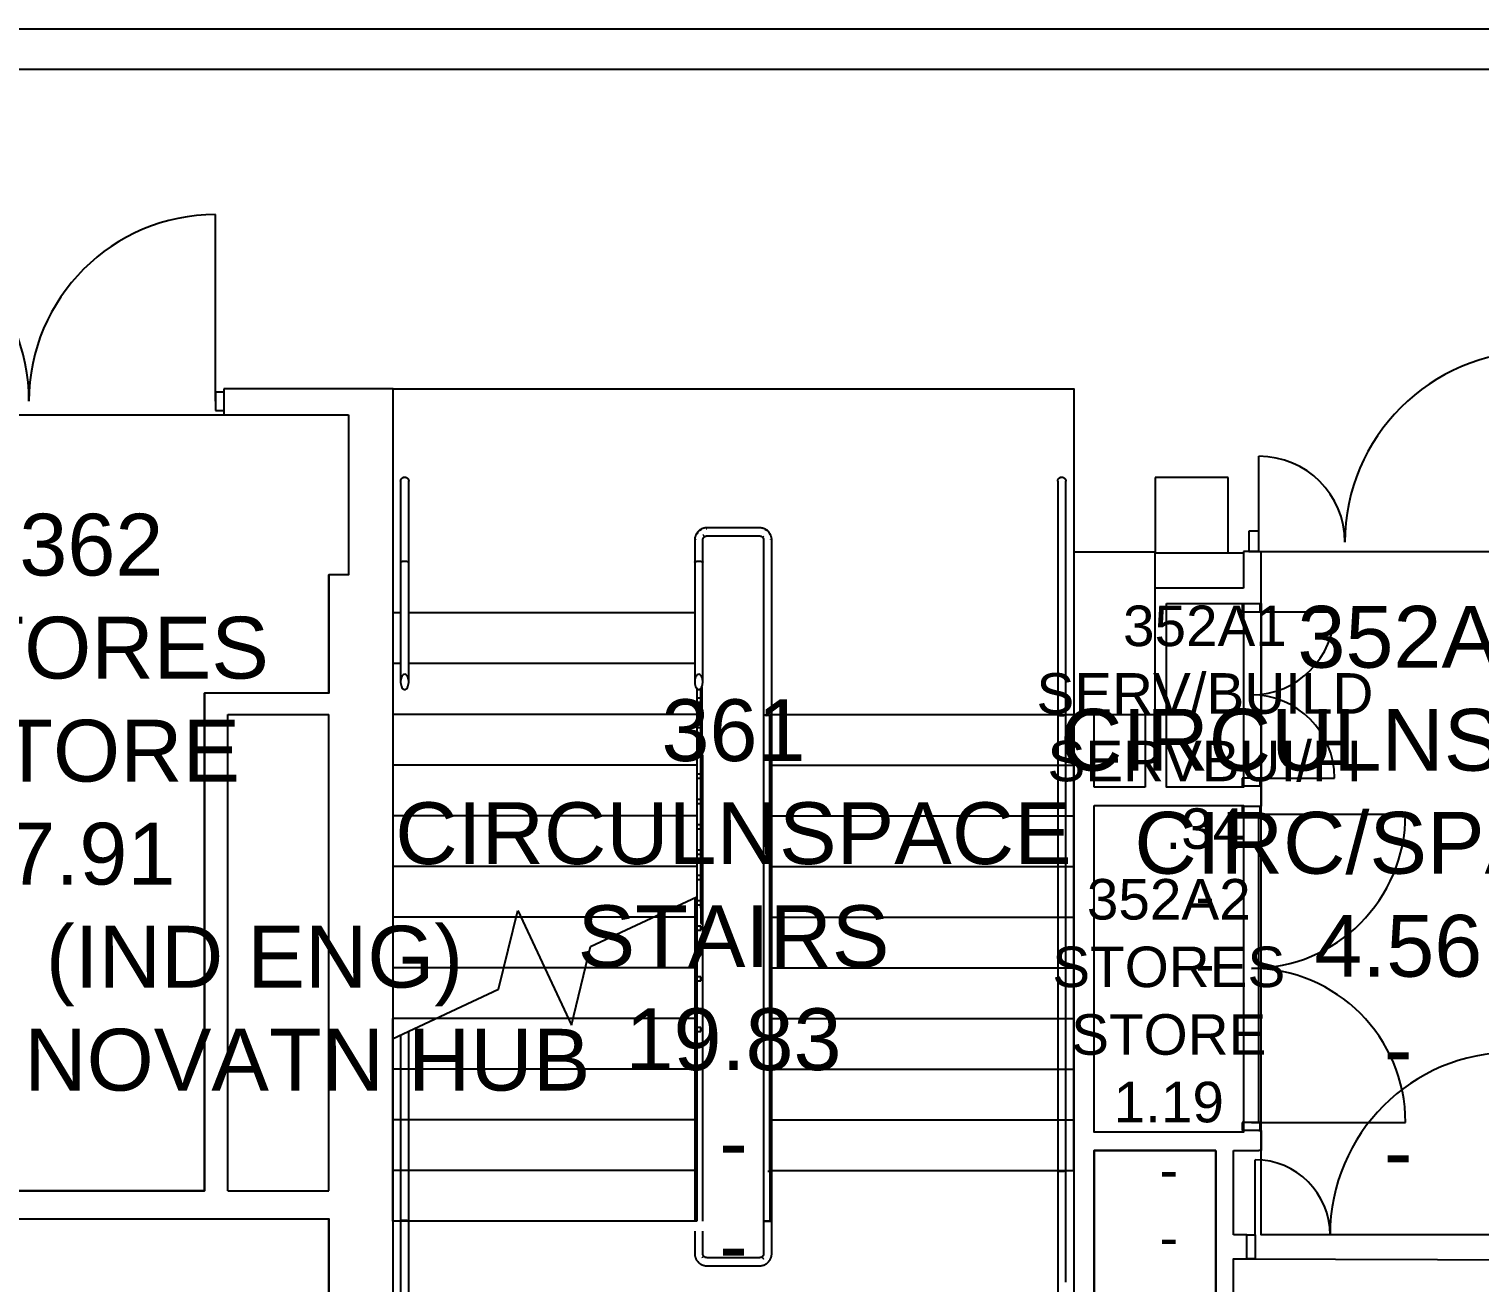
# Model space of a CAD drawing. Extents: x 15525 to 50715, y -3252 to 56414.
# Drawn here: x 34211 to 41361, y 47362 to 53543 of the extents above; entities that cross this region are included whole.
import ezdxf

# ---------------------------------------------------------------- set-up
doc = ezdxf.new("R2010")
doc.units = 0
doc.header["$MEASUREMENT"] = 0
for name, color, linetype in [('A-Column__Concrete', 7, 'CONTINUOUS'), ('A-Door', 252, 'CONTINUOUS'), ('A-Stairs', 7, 'CONTINUOUS'), ('A-Wall__Brick', 7, 'CONTINUOUS'), ('A-Wall__Stud', 252, 'CONTINUOUS'), ('A-Window', 7, 'CONTINUOUS'), ('RM$', 7, 'CONTINUOUS'), ('RM$TXT', 4, 'CONTINUOUS')]:
    doc.layers.add(name, color=color, linetype=linetype)
doc.styles.add('Arial', font='arial.ttf')

msp = doc.modelspace()

# ---------------------------------------------------------------- linework, layer by layer
at = {"layer": 'A-Column__Concrete'}
for p, q in [((40124.6, 51329.6), (39763.6, 51329.6)), ((39763.6, 51329.6), (39763.6, 50962.1)), ((40124.6, 50959.6), (40124.6, 51329.6)), ((39763.6, 50962.1), (39363.6, 50962.1)), ((39363.6, 50962.1), (39363.6, 50162.1)), ((39763.6, 50962.1), (39363.6, 50962.1)), ((39363.6, 50962.1), (39363.6, 50162.1)), ((39763.6, 50162.1), (39763.6, 50962.1)), ((39763.6, 50162.1), (39763.6, 50962.1)), ((39763.6, 50959.6), (40124.6, 50959.6)), ((39363.6, 50162.1), (39763.6, 50162.1)), ((39363.6, 50162.1), (39763.6, 50162.1))]:
    msp.add_line(p, q, dxfattribs=at)
at = {"layer": 'A-Door'}
for p, q in [((35131.1, 51707.1), (35131.1, 52627.1)), ((35171.1, 51751.1), (35131.1, 51751.1)), ((35131.1, 51751.1), (35131.1, 51661.1)), ((35131.1, 51661.1), (35171.1, 51661.1)), ((40276, 51011.1), (40276, 51435.1)), ((40192.5, 50708.1), (40192.5, 50668.1)), ((40282.5, 50668.1), (40282.5, 50708.1)), ((40286, 50708.1), (40286, 49709.1)), ((40192.5, 50668.1), (40282.5, 50668.1)), ((40238.5, 50668.1), (40648.5, 50668.1)), ((40192.5, 49848.1), (40192.5, 49808.1)), ((40282.5, 49848.1), (40192.5, 49848.1)), ((40238.5, 49848.1), (40648.5, 49848.1)), ((40282.5, 49808.1), (40282.5, 49848.1)), ((40192.5, 49808.1), (40199, 49808.1)), ((40192.5, 49709.1), (40192.5, 49669.1)), ((40199, 49709.1), (40192.5, 49709.1)), ((40282.5, 49669.1), (40282.5, 49709.1)), ((40192.5, 49669.1), (40282.5, 49669.1)), ((40238.5, 49669.1), (40998.5, 49669.1)), ((40276, 48149.1), (40276, 49669.1)), ((40192.5, 48149.1), (40192.5, 48109.1)), ((40282.5, 48149.1), (40192.5, 48149.1)), ((40238.5, 48149.1), (40998.5, 48149.1)), ((40282.5, 48109.1), (40282.5, 48149.1)), ((40192.5, 48109.1), (40199, 48109.1)), ((40276, 48109.1), (40282.5, 48109.1)), ((40256.5, 47595.1), (40256.5, 47965.1)), ((40216.5, 47595.1), (40256.5, 47595.1)), ((40256.5, 47595.1), (40256.5, 47477.1)), ((40256.5, 47477.1), (40216.5, 47477.1))]:
    msp.add_line(p, q, dxfattribs=at)
at = {"layer": 'A-Door', "color": 252}
for centre, radius, start, end in [((33291.1, 51707.1), 920, 0, 90), ((35131.1, 51707.1), 920, 90, 180), ((41640, 51011.1), 940, 90, 180), ((40276, 51011.1), 424, 0, 90), ((40238.5, 50668.1), 410, 270, 0), ((40238.5, 49848.1), 410, 0, 90), ((40238.5, 49669.1), 760, 270, 0), ((40238.5, 48149.1), 760, 0, 90), ((41526.5, 47595.1), 900, 90, 180), ((40256.5, 47595.1), 370, 0, 90)]:
    msp.add_arc(centre, radius, start, end, dxfattribs=at)
at = {"layer": 'A-Stairs'}
for p, q in [((36043.6, 51311.5), (36043.6, 51212.1)), ((36083.6, 51212.1), (36083.6, 51311.5)), ((39283.6, 51311.5), (39283.6, 51212.1)), ((39323.6, 51212.1), (39323.6, 51311.5)), ((36043.6, 51212.1), (36043.6, 50912.1)), ((36083.6, 50912.1), (36083.6, 51212.1)), ((39283.6, 51212.1), (39283.6, 50162.1)), ((39323.6, 50162.1), (39323.6, 51212.1)), ((37553.6, 51077.1), (37550.6, 51077.1)), ((37553.6, 51077.1), (37550.6, 51077.1)), ((37813.6, 51082.1), (37553.6, 51082.1)), ((37493.6, 51022.1), (37493.6, 50962.1)), ((37498.8, 51022.1), (37498.8, 51024.5)), ((37498.8, 51022.1), (37498.8, 51024.5)), ((37533.6, 50962.1), (37533.6, 51022.1)), ((37553.6, 51042.1), (37813.6, 51042.1)), ((37833.6, 51022.1), (37833.6, 50962.1)), ((37868.6, 51022.1), (37868.6, 51025.2)), ((37868.6, 51022.1), (37868.6, 51025.2)), ((37873.6, 50962.1), (37873.6, 51022.1)), ((36043.6, 50912.1), (36043.6, 50322.3)), ((36083.6, 50322.3), (36083.6, 50912.1)), ((37493.6, 50962.1), (37493.6, 50912.1)), ((37493.6, 50912.1), (37493.6, 50322.3)), ((37533.6, 50912.1), (37533.6, 50962.1)), ((37533.6, 50322.3), (37533.6, 50912.1)), ((37833.6, 50962.1), (37833.6, 50162.1)), ((37873.6, 50162.1), (37873.6, 50962.1)), ((36044.3, 50662.1), (36006.1, 50662.1)), ((36044.3, 50662.1), (36006.1, 50662.1)), ((37494.3, 50662.1), (36082.9, 50662.1)), ((37494.3, 50662.1), (36082.9, 50662.1)), ((36043.8, 50412.1), (36006.1, 50412.1)), ((36043.8, 50412.1), (36006.1, 50412.1)), ((37493.8, 50412.1), (36083.4, 50412.1)), ((37493.8, 50412.1), (36083.4, 50412.1)), ((37503.6, 50290.4), (37503.6, 50162.1)), ((37523.8, 50242.1), (37523.8, 50290.3)), ((37528.8, 50298), (37528.8, 49206.3)), ((37523.8, 50242.1), (37503.8, 50242.1)), ((37503.8, 50242.1), (37503.8, 50222.1)), ((37503.8, 50222.1), (37523.8, 50222.1)), ((37523.8, 50222.1), (37523.8, 50242.1)), ((37523.8, 50117.1), (37523.8, 50222.1)), ((37503.6, 50162.1), (36006.1, 50162.1)), ((37503.6, 50162.1), (36006.1, 50162.1)), ((37503.6, 50162.1), (37503.6, 49912.1)), ((37833.6, 50162.1), (37833.6, 47912.1)), ((37863.6, 50162.1), (39363.6, 50162.1)), ((37863.6, 47912.1), (37863.6, 50162.1)), ((37873.6, 50162.1), (39283.6, 50162.1)), ((37873.6, 47912.1), (37873.6, 50162.1)), ((39283.6, 50162.1), (39283.6, 47912.1)), ((39323.6, 50162.1), (39363.6, 50162.1)), ((39323.6, 47912.1), (39323.6, 50162.1)), ((39363.6, 47912.1), (39363.6, 50162.1)), ((37523.8, 50117.1), (37503.8, 50117.1)), ((37503.8, 50117.1), (37503.8, 50097.1)), ((37503.8, 50097.1), (37523.8, 50097.1)), ((37523.8, 50097.1), (37523.8, 50117.1)), ((37523.8, 49992.1), (37523.8, 50097.1)), ((37523.8, 49992.1), (37503.8, 49992.1)), ((37503.8, 49992.1), (37503.8, 49972.1)), ((37523.8, 49972.1), (37523.8, 49992.1)), ((37503.6, 49912.1), (36006.1, 49912.1)), ((37503.6, 49912.1), (36006.1, 49912.1)), ((37503.6, 49912.1), (37503.6, 49662.1)), ((37503.8, 49972.1), (37523.8, 49972.1)), ((37523.8, 49867.1), (37523.8, 49972.1)), ((37533.6, 47662.1), (37533.6, 49962.1)), ((37863.6, 49912.1), (39363.6, 49912.1)), ((37863.6, 49912.1), (39363.6, 49912.1)), ((37873.5, 49912.1), (39283.7, 49912.1)), ((37873.5, 49912.1), (39283.7, 49912.1)), ((39323.5, 49912.1), (39363.6, 49912.1)), ((39323.5, 49912.1), (39363.6, 49912.1)), ((37523.8, 49867.1), (37503.8, 49867.1)), ((37503.8, 49867.1), (37503.8, 49847.1)), ((37503.8, 49847.1), (37523.8, 49847.1)), ((37523.8, 49847.1), (37523.8, 49867.1)), ((37523.8, 49742.1), (37523.8, 49847.1)), ((37523.8, 49742.1), (37503.8, 49742.1)), ((37503.8, 49742.1), (37503.8, 49722.1)), ((37503.8, 49722.1), (37523.8, 49722.1)), ((37523.8, 49722.1), (37523.8, 49742.1)), ((37523.8, 49617.1), (37523.8, 49722.1)), ((37503.6, 49662.1), (36006.1, 49662.1)), ((37503.6, 49662.1), (36006.1, 49662.1)), ((37503.6, 49662.1), (37503.6, 49412.1)), ((37863.6, 49662.1), (39363.6, 49662.1)), ((37863.6, 49662.1), (39363.6, 49662.1)), ((37873.5, 49662.1), (39283.8, 49662.1)), ((37873.5, 49662.1), (39283.8, 49662.1)), ((39323.5, 49662.1), (39363.6, 49662.1)), ((39323.5, 49662.1), (39363.6, 49662.1)), ((37523.8, 49617.1), (37503.8, 49617.1)), ((37503.8, 49617.1), (37503.8, 49597.1)), ((37503.8, 49597.1), (37523.8, 49597.1)), ((37523.8, 49597.1), (37523.8, 49617.1)), ((37523.8, 49492.1), (37523.8, 49597.1)), ((37523.8, 49492.1), (37503.8, 49492.1)), ((37503.8, 49492.1), (37503.8, 49472.1)), ((37523.8, 49472.1), (37523.8, 49492.1)), ((37503.6, 49412.1), (36006.1, 49412.1)), ((37503.6, 49412.1), (36006.1, 49412.1)), ((37503.6, 49412.1), (37503.6, 49261.9)), ((37503.8, 49472.1), (37523.8, 49472.1)), ((37523.8, 49367.1), (37523.8, 49472.1)), ((37863.6, 49412.1), (39363.6, 49412.1)), ((37863.6, 49412.1), (39363.6, 49412.1)), ((37872.9, 49412.1), (39284.3, 49412.1)), ((37872.9, 49412.1), (39284.3, 49412.1)), ((39322.9, 49412.1), (39363.6, 49412.1)), ((39322.9, 49412.1), (39363.6, 49412.1)), ((37523.8, 49367.1), (37503.8, 49367.1)), ((37503.8, 49367.1), (37503.8, 49347.1)), ((37503.8, 49347.1), (37523.8, 49347.1)), ((37523.8, 49347.1), (37523.8, 49367.1)), ((37523.8, 49242.1), (37523.8, 49347.1)), ((36527, 48806.5), (36621.5, 49195.3)), ((36621.5, 49195.3), (36885.7, 48628.9)), ((36980.2, 49017.8), (37503.6, 49261.9)), ((37493.6, 49257.2), (37493.6, 47662.1)), ((37503.6, 49261.9), (37503.6, 47662.1)), ((37523.8, 49242.1), (37503.8, 49242.1)), ((37503.8, 49242.1), (37503.8, 49222.1)), ((37503.8, 49222.1), (37523.8, 49222.1)), ((37523.8, 49222.1), (37523.8, 49242.1)), ((37523.8, 49206.3), (37523.8, 49222.1)), ((37528.8, 49206.3), (37523.8, 49206.3)), ((37523.8, 49206.3), (37523.8, 49131)), ((37528.8, 49131), (37528.8, 49206.3)), ((36613.5, 49162.1), (36006.1, 49162.1)), ((36613.5, 49162.1), (36006.1, 49162.1)), ((36637, 49162.1), (36613.5, 49162.1)), ((36637, 49162.1), (36613.5, 49162.1)), ((36637, 49162.1), (36613.5, 49162.1)), ((36637, 49162.1), (36613.5, 49162.1)), ((37289.7, 49162.1), (36637, 49162.1)), ((37289.7, 49162.1), (36637, 49162.1)), ((37503.6, 49162.1), (37289.7, 49162.1)), ((37503.6, 49162.1), (37289.7, 49162.1)), ((37494.3, 49162.1), (37289.7, 49162.1)), ((37494.3, 49162.1), (37289.7, 49162.1)), ((37523.8, 49131), (37528.8, 49131)), ((37863.6, 49162.1), (39363.6, 49162.1)), ((37863.6, 49162.1), (39363.6, 49162.1)), ((37872.9, 49162.1), (39284.3, 49162.1)), ((37872.9, 49162.1), (39284.3, 49162.1)), ((39322.9, 49162.1), (39363.6, 49162.1)), ((39322.9, 49162.1), (39363.6, 49162.1)), ((37523.8, 49117.1), (37503.8, 49117.1)), ((37503.8, 49117.1), (37503.8, 49097.1)), ((37503.8, 49097.1), (37523.8, 49097.1)), ((37523.8, 49097.1), (37523.8, 49117.1)), ((36885.7, 48628.9), (36980.2, 49017.8)), ((37523.8, 48992.1), (37503.8, 48992.1)), ((37503.8, 48992.1), (37503.8, 48972.1)), ((37523.8, 48972.1), (37523.8, 48992.1)), ((36552.7, 48912.1), (36006.1, 48912.1)), ((36552.7, 48912.1), (36006.1, 48912.1)), ((36753.6, 48912.1), (36552.7, 48912.1)), ((36753.6, 48912.1), (36552.7, 48912.1)), ((36753.6, 48912.1), (36552.7, 48912.1)), ((36753.6, 48912.1), (36552.7, 48912.1)), ((36954.5, 48912.1), (36753.6, 48912.1)), ((36954.5, 48912.1), (36753.6, 48912.1)), ((37503.6, 48912.1), (36954.5, 48912.1)), ((37503.6, 48912.1), (36954.5, 48912.1)), ((37494.3, 48912.1), (36954.5, 48912.1)), ((37494.3, 48912.1), (36954.5, 48912.1)), ((37503.8, 48972.1), (37523.8, 48972.1)), ((37863.6, 48912.1), (39363.6, 48912.1)), ((37863.6, 48912.1), (39363.6, 48912.1)), ((37872.9, 48912.1), (39284.3, 48912.1)), ((37872.9, 48912.1), (39284.3, 48912.1)), ((39322.9, 48912.1), (39363.6, 48912.1)), ((39322.9, 48912.1), (39363.6, 48912.1)), ((37523.8, 48867.1), (37503.8, 48867.1)), ((37503.8, 48867.1), (37503.8, 48847.1)), ((37503.8, 48847.1), (37523.8, 48847.1)), ((37523.8, 48847.1), (37523.8, 48867.1)), ((36003.6, 48562.4), (36527, 48806.5)), ((36003.6, 48662.1), (36003.6, 48562.4)), ((36217.5, 48662.1), (36003.6, 48662.1)), ((36217.5, 48662.1), (36003.6, 48662.1)), ((36870.2, 48662.1), (36217.5, 48662.1)), ((36870.2, 48662.1), (36217.5, 48662.1)), ((36870.2, 48662.1), (36217.5, 48662.1)), ((36870.2, 48662.1), (36217.5, 48662.1)), ((36893.8, 48662.1), (36870.2, 48662.1)), ((36893.8, 48662.1), (36870.2, 48662.1)), ((37503.6, 48662.1), (36893.8, 48662.1)), ((37503.6, 48662.1), (36893.8, 48662.1)), ((37493.8, 48662.1), (36893.8, 48662.1)), ((37493.8, 48662.1), (36893.8, 48662.1)), ((37863.6, 48662.1), (39363.6, 48662.1)), ((37863.6, 48662.1), (39363.6, 48662.1)), ((37872.9, 48662.1), (39284.3, 48662.1)), ((37872.9, 48662.1), (39284.3, 48662.1)), ((39322.9, 48662.1), (39363.6, 48662.1)), ((39322.9, 48662.1), (39363.6, 48662.1)), ((36003.6, 48562.4), (36003.6, 47662.1)), ((36043.6, 48581), (36043.6, 47662.1)), ((36083.6, 47662.1), (36083.6, 48599.7)), ((37523.8, 48617.1), (37503.8, 48617.1)), ((37503.8, 48617.1), (37503.8, 48597.1)), ((37503.8, 48597.1), (37523.8, 48597.1)), ((37523.8, 48597.1), (37523.8, 48617.1)), ((37503.6, 48412.1), (36003.6, 48412.1)), ((37503.6, 48412.1), (36003.6, 48412.1)), ((36043.8, 48412.1), (36006.1, 48412.1)), ((36043.8, 48412.1), (36006.1, 48412.1)), ((37493.8, 48412.1), (36083.5, 48412.1)), ((37493.8, 48412.1), (36083.5, 48412.1)), ((37863.6, 48412.1), (39363.6, 48412.1)), ((37863.6, 48412.1), (39363.6, 48412.1)), ((37873.6, 48412.1), (39283.6, 48412.1)), ((37873.6, 48412.1), (39283.6, 48412.1)), ((39323.6, 48412.1), (39363.6, 48412.1)), ((39323.6, 48412.1), (39363.6, 48412.1)), ((37503.6, 48162.1), (36003.6, 48162.1)), ((37503.6, 48162.1), (36003.6, 48162.1)), ((36043.7, 48162.1), (36006.1, 48162.1)), ((36043.7, 48162.1), (36006.1, 48162.1)), ((37493.7, 48162.1), (36083.5, 48162.1)), ((37493.7, 48162.1), (36083.5, 48162.1)), ((37863.6, 48162.1), (39363.6, 48162.1)), ((37863.6, 48162.1), (39363.6, 48162.1)), ((37873.6, 48162.1), (39283.6, 48162.1)), ((37873.6, 48162.1), (39283.6, 48162.1)), ((39323.6, 48162.1), (39363.6, 48162.1)), ((39323.6, 48162.1), (39363.6, 48162.1)), ((37503.6, 47912.1), (36003.6, 47912.1)), ((37503.6, 47912.1), (36003.6, 47912.1)), ((36043.7, 47912.1), (36006.1, 47912.1)), ((36043.7, 47912.1), (36006.1, 47912.1)), ((37833.6, 47912.1), (37833.6, 47662.1)), ((37863.6, 47912.1), (37863.6, 47662.1)), ((37863.6, 47912.1), (39363.6, 47912.1)), ((37873.6, 47912.1), (39283.6, 47912.1)), ((37873.6, 47662.1), (37873.6, 47912.1)), ((39283.6, 47912.1), (39283.6, 47362.1)), ((39323.6, 47912.1), (39363.6, 47912.1)), ((39323.6, 47362.1), (39323.6, 47912.1)), ((37503.6, 47662.1), (36003.6, 47662.1)), ((37503.6, 47662.1), (36003.6, 47662.1)), ((36043.6, 47662.1), (36006.1, 47662.1)), ((36043.6, 47662.1), (36006.1, 47662.1)), ((36043.6, 47662.1), (36043.6, 47362.1)), ((36083.6, 47362.1), (36083.6, 47662.1)), ((37833.6, 47662.1), (37833.6, 47502.1)), ((37833.6, 47662.1), (37873.6, 47662.1)), ((37853.6, 47662.1), (37833.6, 47662.1)), ((37873.6, 47662.1), (37853.6, 47662.1)), ((37873.6, 47502.1), (37873.6, 47662.1)), ((37493.6, 47612.1), (37493.6, 47502.1)), ((37533.6, 47502.1), (37533.6, 47612.1)), ((37813.6, 47482.1), (37553.6, 47482.1)), ((37553.6, 47442.1), (37813.6, 47442.1)), ((36043.6, 47362.1), (36043.6, 45962.1)), ((36083.6, 45962.1), (36083.6, 47362.1)), ((39283.6, 47362.1), (39283.6, 45962.1))]:
    msp.add_line(p, q, dxfattribs=at)
at = {"layer": 'A-Stairs', "flags": 128}
for points in [[(36043.6, 51312.1), (36043.6, 51312.9), (36043.7, 51313.7), (36043.8, 51314.5), (36043.9, 51315.3), (36044, 51316.1), (36044.2, 51316.9), (36044.4, 51317.6), (36044.6, 51318.4), (36044.9, 51319.2), (36045.2, 51319.9), (36045.5, 51320.6), (36045.9, 51321.4), (36046.3, 51322.1), (36046.7, 51322.7), (36047.1, 51323.4), (36047.6, 51324.1), (36048.1, 51324.7), (36048.6, 51325.3), (36049.1, 51325.9), (36049.7, 51326.5), (36050.3, 51327), (36050.9, 51327.5), (36051.5, 51328), (36052.1, 51328.5), (36052.8, 51329), (36053.5, 51329.4), (36054.2, 51329.8), (36054.9, 51330.1), (36055.6, 51330.5), (36056.4, 51330.8), (36057.1, 51331), (36057.9, 51331.3), (36058.7, 51331.5), (36059.4, 51331.7), (36060.2, 51331.8), (36061, 51332), (36061.8, 51332), (36062.6, 51332.1), (36063.4, 51332.1), (36063.6, 51332.1)], [(36043.6, 51311.5), (36043.6, 51311.8), (36043.6, 51312.1), (36043.6, 51312.1)], [(36043.6, 51312.1), (36043.6, 51312), (36043.6, 51311.8), (36043.6, 51311.4), (36043.6, 51310.8), (36043.6, 51310.1), (36043.6, 51309.3), (36043.6, 51308.2), (36043.6, 51307), (36043.6, 51305.7), (36043.6, 51304.2), (36043.6, 51302.6), (36043.6, 51300.8), (36043.6, 51298.9), (36043.6, 51296.8), (36043.6, 51294.7), (36043.6, 51292.3), (36043.6, 51289.9), (36043.6, 51287.3), (36043.6, 51284.6), (36043.6, 51281.8), (36043.6, 51278.9), (36043.6, 51275.8), (36043.6, 51272.7), (36043.6, 51269.5), (36043.6, 51266.2), (36043.6, 51262.7), (36043.6, 51259.3), (36043.6, 51255.7), (36043.6, 51252.1), (36043.6, 51248.4), (36043.6, 51244.6), (36043.6, 51240.8), (36043.6, 51236.9), (36043.6, 51233), (36043.6, 51229.1), (36043.6, 51225.2), (36043.6, 51221.2), (36043.6, 51217.2), (36043.6, 51213.2), (36043.6, 51212.1)], [(36063.6, 51332.1), (36064.4, 51332.1), (36065.2, 51332.1), (36066, 51332), (36066.8, 51331.9), (36067.6, 51331.7), (36068.4, 51331.5), (36069.1, 51331.3), (36069.9, 51331.1), (36070.7, 51330.8), (36071.4, 51330.5), (36072.1, 51330.2), (36072.9, 51329.9), (36073.6, 51329.5), (36074.2, 51329.1), (36074.9, 51328.6), (36075.6, 51328.2), (36076.2, 51327.7), (36076.8, 51327.2), (36077.4, 51326.6), (36078, 51326.1), (36078.5, 51325.5), (36079, 51324.9), (36079.5, 51324.2), (36080, 51323.6), (36080.4, 51322.9), (36080.9, 51322.2), (36081.3, 51321.5), (36081.6, 51320.8), (36082, 51320.1), (36082.3, 51319.4), (36082.5, 51318.6), (36082.8, 51317.9), (36083, 51317.1), (36083.2, 51316.3), (36083.3, 51315.5), (36083.4, 51314.7), (36083.5, 51313.9), (36083.6, 51313.1), (36083.6, 51312.3), (36083.6, 51312.1)], [(36083.6, 51212.1), (36083.6, 51216.1), (36083.6, 51220.1), (36083.6, 51224.1), (36083.6, 51228.1), (36083.6, 51232), (36083.6, 51235.9), (36083.6, 51239.8), (36083.6, 51243.6), (36083.6, 51247.3), (36083.6, 51251.1), (36083.6, 51254.7), (36083.6, 51258.3), (36083.6, 51261.8), (36083.6, 51265.2), (36083.6, 51268.6), (36083.6, 51271.8), (36083.6, 51275), (36083.6, 51278.1), (36083.6, 51281), (36083.6, 51283.9), (36083.6, 51286.6), (36083.6, 51289.2), (36083.6, 51291.7), (36083.6, 51294), (36083.6, 51296.3), (36083.6, 51298.4), (36083.6, 51300.3), (36083.6, 51302.1), (36083.6, 51303.8), (36083.6, 51305.3), (36083.6, 51306.7), (36083.6, 51307.9), (36083.6, 51309), (36083.6, 51309.9), (36083.6, 51310.7), (36083.6, 51311.3), (36083.6, 51311.7), (36083.6, 51312), (36083.6, 51312.1), (36083.6, 51312.1)], [(36083.6, 51312.1), (36083.6, 51312), (36083.6, 51311.8), (36083.6, 51311.5)], [(39283.6, 51312.1), (39283.6, 51312.9), (39283.7, 51313.7), (39283.8, 51314.5), (39283.9, 51315.3), (39284, 51316.1), (39284.2, 51316.9), (39284.4, 51317.6), (39284.6, 51318.4), (39284.9, 51319.2), (39285.2, 51319.9), (39285.5, 51320.6), (39285.9, 51321.4), (39286.3, 51322.1), (39286.7, 51322.7), (39287.1, 51323.4), (39287.6, 51324.1), (39288.1, 51324.7), (39288.6, 51325.3), (39289.1, 51325.9), (39289.7, 51326.5), (39290.3, 51327), (39290.9, 51327.5), (39291.5, 51328), (39292.1, 51328.5), (39292.8, 51329), (39293.5, 51329.4), (39294.2, 51329.8), (39294.9, 51330.1), (39295.6, 51330.5), (39296.4, 51330.8), (39297.1, 51331), (39297.9, 51331.3), (39298.7, 51331.5), (39299.4, 51331.7), (39300.2, 51331.8), (39301, 51332), (39301.8, 51332), (39302.6, 51332.1), (39303.4, 51332.1), (39303.6, 51332.1)], [(39283.6, 51311.5), (39283.6, 51311.8), (39283.6, 51312.1), (39283.6, 51312.1)], [(39283.6, 51312.1), (39283.6, 51312), (39283.6, 51311.8), (39283.6, 51311.4), (39283.6, 51310.8), (39283.6, 51310.1), (39283.6, 51309.3), (39283.6, 51308.2), (39283.6, 51307), (39283.6, 51305.7), (39283.6, 51304.2), (39283.6, 51302.6), (39283.6, 51300.8), (39283.6, 51298.9), (39283.6, 51296.8), (39283.6, 51294.7), (39283.6, 51292.3), (39283.6, 51289.9), (39283.6, 51287.3), (39283.6, 51284.6), (39283.6, 51281.8), (39283.6, 51278.9), (39283.6, 51275.8), (39283.6, 51272.7), (39283.6, 51269.5), (39283.6, 51266.2), (39283.6, 51262.7), (39283.6, 51259.3), (39283.6, 51255.7), (39283.6, 51252.1), (39283.6, 51248.4), (39283.6, 51244.6), (39283.6, 51240.8), (39283.6, 51236.9), (39283.6, 51233), (39283.6, 51229.1), (39283.6, 51225.2), (39283.6, 51221.2), (39283.6, 51217.2), (39283.6, 51213.2), (39283.6, 51212.1)], [(39303.6, 51332.1), (39304.4, 51332.1), (39305.2, 51332.1), (39306, 51332), (39306.8, 51331.9), (39307.6, 51331.7), (39308.4, 51331.5), (39309.1, 51331.3), (39309.9, 51331.1), (39310.7, 51330.8), (39311.4, 51330.5), (39312.1, 51330.2), (39312.9, 51329.9), (39313.6, 51329.5), (39314.2, 51329.1), (39314.9, 51328.6), (39315.6, 51328.2), (39316.2, 51327.7), (39316.8, 51327.2), (39317.4, 51326.6), (39318, 51326.1), (39318.5, 51325.5), (39319, 51324.9), (39319.5, 51324.2), (39320, 51323.6), (39320.4, 51322.9), (39320.9, 51322.2), (39321.3, 51321.5), (39321.6, 51320.8), (39322, 51320.1), (39322.3, 51319.4), (39322.5, 51318.6), (39322.8, 51317.9), (39323, 51317.1), (39323.2, 51316.3), (39323.3, 51315.5), (39323.4, 51314.7), (39323.5, 51313.9), (39323.6, 51313.1), (39323.6, 51312.3), (39323.6, 51312.1)], [(39323.6, 51212.1), (39323.6, 51216.1), (39323.6, 51220.1), (39323.6, 51224.1), (39323.6, 51228.1), (39323.6, 51232), (39323.6, 51235.9), (39323.6, 51239.8), (39323.6, 51243.6), (39323.6, 51247.3), (39323.6, 51251.1), (39323.6, 51254.7), (39323.6, 51258.3), (39323.6, 51261.8), (39323.6, 51265.2), (39323.6, 51268.6), (39323.6, 51271.8), (39323.6, 51275), (39323.6, 51278.1), (39323.6, 51281), (39323.6, 51283.9), (39323.6, 51286.6), (39323.6, 51289.2), (39323.6, 51291.7), (39323.6, 51294), (39323.6, 51296.3), (39323.6, 51298.4), (39323.6, 51300.3), (39323.6, 51302.1), (39323.6, 51303.8), (39323.6, 51305.3), (39323.6, 51306.7), (39323.6, 51307.9), (39323.6, 51309), (39323.6, 51309.9), (39323.6, 51310.7), (39323.6, 51311.3), (39323.6, 51311.7), (39323.6, 51312), (39323.6, 51312.1), (39323.6, 51312.1)], [(39323.6, 51312.1), (39323.6, 51312), (39323.6, 51311.8), (39323.6, 51311.5)], [(37553.6, 51082.1), (37551.2, 51082.1), (37548.8, 51081.9), (37546.4, 51081.7), (37544.1, 51081.4), (37541.7, 51080.9), (37539.4, 51080.4), (37537, 51079.8), (37534.7, 51079.1), (37532.5, 51078.3), (37530.3, 51077.4), (37528.1, 51076.4), (37525.9, 51075.3), (37523.8, 51074.2), (37521.7, 51073), (37519.7, 51071.6), (37517.8, 51070.2), (37515.9, 51068.8), (37514.1, 51067.2), (37512.3, 51065.6), (37510.6, 51063.9), (37508.9, 51062.2), (37507.4, 51060.4), (37505.9, 51058.5), (37504.5, 51056.5), (37503.1, 51054.5), (37501.9, 51052.5), (37500.7, 51050.4), (37499.6, 51048.3), (37498.6, 51046.1), (37497.7, 51043.9), (37496.9, 51041.6), (37496.1, 51039.3), (37495.5, 51037), (37494.9, 51034.7), (37494.5, 51032.3), (37494.1, 51029.9), (37493.9, 51027.6), (37493.7, 51025.2), (37493.6, 51022.8), (37493.6, 51022.1)], [(37873.6, 51022.1), (37873.6, 51024.5), (37873.4, 51026.9), (37873.2, 51029.3), (37872.9, 51031.7), (37872.4, 51034), (37871.9, 51036.4), (37871.3, 51038.7), (37870.6, 51041), (37869.8, 51043.3), (37868.9, 51045.5), (37867.9, 51047.7), (37866.8, 51049.8), (37865.7, 51051.9), (37864.5, 51054), (37863.1, 51056), (37861.7, 51058), (37860.3, 51059.8), (37858.7, 51061.7), (37857.1, 51063.5), (37855.4, 51065.2), (37853.7, 51066.8), (37851.8, 51068.4), (37850, 51069.9), (37848, 51071.3), (37846, 51072.6), (37844, 51073.9), (37841.9, 51075), (37839.8, 51076.1), (37837.6, 51077.1), (37835.4, 51078), (37833.1, 51078.9), (37830.8, 51079.6), (37828.5, 51080.2), (37826.2, 51080.8), (37823.8, 51081.2), (37821.4, 51081.6), (37819.1, 51081.9), (37816.7, 51082), (37814.3, 51082.1), (37813.6, 51082.1)], [(37533.6, 51022.1), (37533.6, 51022.9), (37533.7, 51023.7), (37533.8, 51024.5), (37533.9, 51025.3), (37534, 51026.1), (37534.2, 51026.9), (37534.4, 51027.6), (37534.6, 51028.4), (37534.9, 51029.2), (37535.2, 51029.9), (37535.5, 51030.6), (37535.9, 51031.4), (37536.3, 51032.1), (37536.7, 51032.7), (37537.1, 51033.4), (37537.6, 51034.1), (37538.1, 51034.7), (37538.6, 51035.3), (37539.1, 51035.9), (37539.7, 51036.5), (37540.3, 51037), (37540.9, 51037.5), (37541.5, 51038), (37542.1, 51038.5), (37542.8, 51039), (37543.5, 51039.4), (37544.2, 51039.8), (37544.9, 51040.1), (37545.6, 51040.5), (37546.4, 51040.8), (37547.1, 51041), (37547.9, 51041.3), (37548.7, 51041.5), (37549.4, 51041.7), (37550.2, 51041.8), (37551, 51042), (37551.8, 51042), (37552.6, 51042.1), (37553.4, 51042.1), (37553.6, 51042.1)], [(37813.6, 51042.1), (37814.4, 51042.1), (37815.2, 51042.1), (37816, 51042), (37816.8, 51041.9), (37817.6, 51041.7), (37818.4, 51041.5), (37819.1, 51041.3), (37819.9, 51041.1), (37820.7, 51040.8), (37821.4, 51040.5), (37822.1, 51040.2), (37822.9, 51039.9), (37823.6, 51039.5), (37824.2, 51039.1), (37824.9, 51038.6), (37825.6, 51038.2), (37826.2, 51037.7), (37826.8, 51037.2), (37827.4, 51036.6), (37828, 51036.1), (37828.5, 51035.5), (37829, 51034.9), (37829.5, 51034.2), (37830, 51033.6), (37830.4, 51032.9), (37830.9, 51032.2), (37831.3, 51031.5), (37831.6, 51030.8), (37832, 51030.1), (37832.3, 51029.4), (37832.5, 51028.6), (37832.8, 51027.9), (37833, 51027.1), (37833.2, 51026.3), (37833.3, 51025.5), (37833.4, 51024.7), (37833.5, 51023.9), (37833.6, 51023.1), (37833.6, 51022.3), (37833.6, 51022.1)], [(36063.6, 50359.9), (36059.9, 50359.3), (36056.4, 50357.4), (36053.1, 50354.3), (36050.1, 50350.1), (36047.7, 50344.9), (36045.7, 50339), (36044.4, 50332.6), (36043.7, 50325.7), (36043.7, 50318.8), (36044.4, 50312), (36045.7, 50305.5), (36047.7, 50299.6), (36050.1, 50294.5), (36053.1, 50290.3), (36056.4, 50287.2), (36059.9, 50285.3), (36063.6, 50284.6)], [(36063.6, 50284.6), (36067.3, 50285.3), (36070.8, 50287.2), (36074.1, 50290.3), (36077.1, 50294.5), (36079.6, 50299.6), (36081.5, 50305.5), (36082.9, 50312), (36083.5, 50318.8), (36083.5, 50325.7), (36082.9, 50332.6), (36081.5, 50339), (36079.6, 50344.9), (36077.1, 50350.1), (36074.1, 50354.3), (36070.8, 50357.4), (36067.3, 50359.3), (36063.6, 50359.9)], [(37513.6, 50359.9), (37509.9, 50359.3), (37506.4, 50357.4), (37503.1, 50354.3), (37500.1, 50350.1), (37497.7, 50344.9), (37495.7, 50339), (37494.4, 50332.6), (37493.7, 50325.7), (37493.7, 50318.8), (37494.4, 50312), (37495.7, 50305.5), (37497.7, 50299.6), (37500.1, 50294.5), (37503.1, 50290.3), (37506.4, 50287.2), (37509.9, 50285.3), (37513.6, 50284.6)], [(37513.6, 50284.6), (37517.3, 50285.3), (37520.8, 50287.2), (37524.1, 50290.3), (37527.1, 50294.5), (37529.6, 50299.6), (37531.5, 50305.5), (37532.9, 50312), (37533.5, 50318.8), (37533.5, 50325.7), (37532.9, 50332.6), (37531.5, 50339), (37529.6, 50344.9), (37527.1, 50350.1), (37524.1, 50354.3), (37520.8, 50357.4), (37517.3, 50359.3), (37513.6, 50359.9)], [(37493.6, 47502.1), (37493.7, 47499.7), (37493.8, 47497.3), (37494, 47494.9), (37494.4, 47492.6), (37494.8, 47490.2), (37495.3, 47487.9), (37496, 47485.5), (37496.7, 47483.2), (37497.5, 47481), (37498.4, 47478.8), (37499.3, 47476.6), (37500.4, 47474.4), (37501.5, 47472.3), (37502.8, 47470.3), (37504.1, 47468.2), (37505.5, 47466.3), (37507, 47464.4), (37508.5, 47462.6), (37510.1, 47460.8), (37511.8, 47459.1), (37513.6, 47457.4), (37515.4, 47455.9), (37517.3, 47454.4), (37519.2, 47453), (37521.2, 47451.6), (37523.2, 47450.4), (37525.3, 47449.2), (37527.5, 47448.1), (37529.7, 47447.1), (37531.9, 47446.2), (37534.1, 47445.4), (37536.4, 47444.6), (37538.7, 47444), (37541.1, 47443.4), (37543.4, 47443), (37545.8, 47442.6), (37548.2, 47442.4), (37550.6, 47442.2), (37553, 47442.1), (37553.6, 47442.1)], [(37553.6, 47482.1), (37552.8, 47482.1), (37552, 47482.2), (37551.2, 47482.3), (37550.4, 47482.4), (37549.6, 47482.5), (37548.9, 47482.7), (37548.1, 47482.9), (37547.3, 47483.1), (37546.6, 47483.4), (37545.8, 47483.7), (37545.1, 47484), (37544.4, 47484.4), (37543.7, 47484.8), (37543, 47485.2), (37542.3, 47485.6), (37541.7, 47486.1), (37541, 47486.6), (37540.4, 47487.1), (37539.8, 47487.6), (37539.3, 47488.2), (37538.7, 47488.8), (37538.2, 47489.4), (37537.7, 47490), (37537.2, 47490.7), (37536.8, 47491.3), (37536.4, 47492), (37536, 47492.7), (37535.6, 47493.4), (37535.3, 47494.1), (37535, 47494.9), (37534.7, 47495.6), (37534.5, 47496.4), (37534.2, 47497.2), (37534.1, 47497.9), (37533.9, 47498.7), (37533.8, 47499.5), (37533.7, 47500.3), (37533.6, 47501.1), (37533.6, 47501.9), (37533.6, 47502.1)], [(37813.6, 47442.1), (37816, 47442.2), (37818.4, 47442.3), (37820.8, 47442.6), (37823.2, 47442.9), (37825.5, 47443.3), (37827.9, 47443.8), (37830.2, 47444.5), (37832.5, 47445.2), (37834.8, 47446), (37837, 47446.9), (37839.2, 47447.8), (37841.3, 47448.9), (37843.4, 47450.1), (37845.5, 47451.3), (37847.5, 47452.6), (37849.4, 47454), (37851.3, 47455.5), (37853.2, 47457), (37855, 47458.6), (37856.7, 47460.3), (37858.3, 47462.1), (37859.9, 47463.9), (37861.4, 47465.8), (37862.8, 47467.7), (37864.1, 47469.7), (37865.4, 47471.7), (37866.5, 47473.8), (37867.6, 47476), (37868.6, 47478.2), (37869.5, 47480.4), (37870.4, 47482.6), (37871.1, 47484.9), (37871.7, 47487.2), (37872.3, 47489.6), (37872.7, 47491.9), (37873.1, 47494.3), (37873.4, 47496.7), (37873.5, 47499.1), (37873.6, 47501.5), (37873.6, 47502.1)], [(37833.6, 47502.1), (37833.6, 47501.3), (37833.6, 47500.5), (37833.5, 47499.7), (37833.4, 47498.9), (37833.2, 47498.1), (37833, 47497.4), (37832.8, 47496.6), (37832.6, 47495.8), (37832.3, 47495.1), (37832, 47494.3), (37831.7, 47493.6), (37831.4, 47492.9), (37831, 47492.2), (37830.6, 47491.5), (37830.1, 47490.8), (37829.7, 47490.2), (37829.2, 47489.5), (37828.7, 47488.9), (37828.1, 47488.3), (37827.6, 47487.8), (37827, 47487.2), (37826.4, 47486.7), (37825.7, 47486.2), (37825.1, 47485.7), (37824.4, 47485.3), (37823.7, 47484.9), (37823, 47484.5), (37822.3, 47484.1), (37821.6, 47483.8), (37820.9, 47483.5), (37820.1, 47483.2), (37819.4, 47483), (37818.6, 47482.7), (37817.8, 47482.6), (37817, 47482.4), (37816.2, 47482.3), (37815.4, 47482.2), (37814.6, 47482.1), (37813.8, 47482.1), (37813.6, 47482.1)]]:
    msp.add_lwpolyline(points, dxfattribs=at)
at = {"layer": 'A-Stairs'}
for centre, radius, start, end in [((37543.8, 51032.1), 45, 141.69629, 157.60989), ((37543.8, 51032.1), 45, 141.69629, 157.60989), ((37543.8, 51032.1), 45, 112.06684, 127.94435), ((37543.8, 51032.1), 45, 112.06684, 127.94435), ((37823.8, 51032.1), 45, 50.60124, 69.77054), ((37823.8, 51032.1), 45, 50.60124, 69.77054), ((37823.8, 51032.1), 45, 21.46282, 40.42935), ((37823.8, 51032.1), 45, 21.46282, 40.42935), ((37553.6, 51022.1), 30, 121.83287, 132.24354), ((37553.6, 51022.1), 25, 123.92669, 134.83986), ((37813.6, 51022.1), 25, 33.92669, 44.83986), ((37553.6, 47502.1), 30, 211.83287, 222.24354), ((37553.6, 47502.1), 25, 213.92669, 224.83986), ((37813.6, 47502.1), 25, 303.92669, 314.83986), ((37813.6, 47502.1), 30, 301.83287, 312.24354)]:
    msp.add_arc(centre, radius, start, end, dxfattribs=at)
for points in [[(36043.6, 50912.1), (36043.6, 50912.6), (36044.1, 50913.6), (36046.1, 50915), (36049.3, 50916.2), (36053.5, 50917.2), (36058.4, 50917.7), (36061.9, 50917.9), (36063.6, 50917.9)], [(37493.6, 50912.1), (37493.6, 50912.6), (37494.1, 50913.6), (37496.1, 50915), (37499.3, 50916.2), (37503.5, 50917.2), (37508.4, 50917.7), (37511.9, 50917.9), (37513.6, 50917.9)], [(37873.6, 50162.1), (37873.6, 50161.6), (37873.2, 50160.6), (37871.1, 50159.2), (37867.9, 50158), (37863.7, 50157.1), (37858.9, 50156.5), (37855.4, 50156.4), (37853.6, 50156.4)], [(37873.6, 47912.1), (37873.6, 47911.6), (37873.2, 47910.6), (37871.1, 47909.2), (37867.9, 47908), (37863.7, 47907.1), (37858.9, 47906.5), (37855.4, 47906.4), (37853.6, 47906.4)], [(39323.6, 47912.1), (39323.6, 47911.6), (39323.2, 47910.6), (39321.1, 47909.2), (39317.9, 47908), (39313.7, 47907.1), (39308.9, 47906.5), (39305.4, 47906.4), (39303.6, 47906.4)], [(36043.6, 47662.1), (36043.6, 47662.6), (36044.1, 47663.6), (36046.1, 47665), (36049.3, 47666.2), (36053.5, 47667.2), (36058.4, 47667.7), (36061.9, 47667.9), (36063.6, 47667.9)]]:
    msp.add_open_spline(points, degree=3, dxfattribs=at)
for points, knots in [([(36063.6, 50917.9), (36067.1, 50917.9), (36072.3, 50917.5), (36077.9, 50916.2), (36081.1, 50915), (36083.2, 50913.6), (36083.6, 50912.6), (36083.6, 50912.1)], [0, 0, 0, 0, 0.1666667, 0.25, 0.3333333, 0.4166667, 0.5, 0.5, 0.5, 0.5]), ([(37513.6, 50917.9), (37517.1, 50917.9), (37522.3, 50917.5), (37527.9, 50916.2), (37531.1, 50915), (37533.2, 50913.6), (37533.6, 50912.6), (37533.6, 50912.1)], [0, 0, 0, 0, 0.1666667, 0.25, 0.3333333, 0.4166667, 0.5, 0.5, 0.5, 0.5]), ([(37853.6, 50156.4), (37850.1, 50156.4), (37844.9, 50156.8), (37839.3, 50158), (37836.1, 50159.2), (37834.1, 50160.6), (37833.6, 50161.6), (37833.6, 50162.1)], [0, 0, 0, 0, 0.1666667, 0.25, 0.3333333, 0.4166667, 0.5, 0.5, 0.5, 0.5]), ([(39283.6, 50162.1), (39283.6, 50161.6), (39284.1, 50160.6), (39286.1, 50159.2), (39289.3, 50158), (39294.9, 50156.8), (39300.1, 50156.4), (39303.6, 50156.4)], [-0.5, -0.5, -0.5, -0.5, -0.4166667, -0.3333333, -0.25, -0.1666667, 0, 0, 0, 0]), ([(39303.6, 50156.4), (39307.1, 50156.4), (39312.3, 50156.8), (39317.9, 50158), (39321.1, 50159.2), (39323.2, 50160.6), (39323.6, 50161.6), (39323.6, 50162.1)], [-1, -1, -1, -1, -0.8333333, -0.75, -0.6666667, -0.5833333, -0.5, -0.5, -0.5, -0.5]), ([(39303.6, 47906.4), (39300.1, 47906.4), (39294.9, 47906.8), (39289.3, 47908), (39286.1, 47909.2), (39284.1, 47910.6), (39283.6, 47911.6), (39283.6, 47912.1)], [0, 0, 0, 0, 0.1666667, 0.25, 0.3333333, 0.4166667, 0.5, 0.5, 0.5, 0.5]), ([(36063.6, 47667.9), (36067.1, 47667.9), (36072.3, 47667.5), (36077.9, 47666.2), (36081.1, 47665), (36083.2, 47663.6), (36083.6, 47662.6), (36083.6, 47662.1)], [0, 0, 0, 0, 0.1666667, 0.25, 0.3333333, 0.4166667, 0.5, 0.5, 0.5, 0.5])]:
    msp.add_open_spline(points, degree=3, knots=knots, dxfattribs=at)
at = {"layer": 'A-Wall__Brick'}
for p, q in [((35171.1, 51767.1), (35171.1, 51650.1)), ((36006.1, 51767.1), (35171.1, 51767.1)), ((36006.1, 48662.1), (36006.1, 51767.1)), ((35171.1, 51650.1), (35171.1, 51640.1)), ((35171.1, 51640.1), (35786.1, 51640.1)), ((35786.1, 51640.1), (35786.1, 50850.6)), ((40199, 50957.1), (39763.6, 50957.1)), ((40199, 50966.1), (40199, 50785.1)), ((40276, 50966.1), (40199, 50966.1)), ((40276, 50966.1), (40286, 50966.1)), ((40286, 50708.1), (40286, 50966.1)), ((35786.1, 50850.6), (35689.6, 50850.6)), ((35689.6, 50267.1), (35689.6, 50850.6)), ((40199, 50785.1), (39763.6, 50785.1)), ((39820, 49802.6), (39820, 50708.1)), ((39820, 50708.1), (40286, 50708.1)), ((35689.6, 50267.1), (35076.3, 50267.1)), ((35076.3, 47811.1), (35076.3, 50267.1)), ((35191.3, 50162.1), (35689.6, 50162.1)), ((35191.3, 47811.1), (35191.3, 50162.1)), ((35689.6, 47811.1), (35689.6, 50162.1)), ((39363.6, 50162.1), (39363.6, 45862.1)), ((39463.6, 49802.6), (39463.6, 50162.1)), ((39715, 50162.1), (39715, 49802.6)), ((39715, 49802.6), (39463.6, 49802.6)), ((40199, 49802.6), (39820, 49802.6)), ((40199, 49808.1), (40199, 49802.6)), ((40286, 49808.1), (40199, 49808.1)), ((39463.6, 48100.6), (39463.6, 49712.6)), ((39463.6, 49712.6), (40199, 49712.6)), ((40199, 49712.6), (40199, 49709.1)), ((40199, 49709.1), (40286, 49709.1)), ((36006.1, 45862.1), (36006.1, 48563.6)), ((40199, 48100.6), (39463.6, 48100.6)), ((40199, 48109.1), (40199, 48100.6)), ((40276, 48109.1), (40199, 48109.1)), ((40286, 48109.1), (40276, 48109.1)), ((40286, 48109.1), (40286, 48010.6)), ((39463.6, 44882.1), (39463.6, 48010.6)), ((39463.6, 48010.6), (40063, 48010.6)), ((40063, 48010.6), (40063, 45921.1)), ((40150, 48010.6), (40276, 48010.6)), ((40150, 47595.1), (40150, 48010.6)), ((40286, 48010.6), (40276, 48010.6)), ((33251.1, 47811.1), (35076.3, 47811.1)), ((35191.3, 47811.1), (35689.6, 47811.1)), ((33251.1, 47673.1), (35689.6, 47673.1)), ((35689.6, 45692.1), (35689.6, 47673.1)), ((40216.5, 47595.1), (40150, 47595.1)), ((40216.5, 47477.1), (40216.5, 47595.1)), ((40150, 45834.1), (40150, 47477.1)), ((40150, 47477.1), (40216.5, 47477.1))]:
    msp.add_line(p, q, dxfattribs=at)
at = {"layer": 'A-Wall__Stud'}
for p, q in [((21843.6, 53542.6), (47693.6, 53542.6)), ((47893.6, 53342.6), (22043.6, 53342.6))]:
    msp.add_line(p, q, dxfattribs=at)
at = {"layer": 'A-Window'}
for p, q in [((40276, 51066.1), (40226, 51066.1)), ((40226, 51066.1), (40226, 50966.1)), ((40276, 50966.1), (40276, 51066.1)), ((40226, 50966.1), (40276, 50966.1))]:
    msp.add_line(p, q, dxfattribs=at)
at = {"layer": 'RM$'}
for points in [[(39363.6, 45862.1), (36006.1, 45862.1), (36006.1, 51767.1), (39363.6, 51767.1)], [(40286, 50966.1), (41639.6, 50966.1), (41639.6, 47595.1), (40286, 47595.1)], [(39820, 50708.1), (40199, 50708.1), (40199, 49802.6), (39820, 49802.6)], [(39463.6, 49712.6), (40199, 49712.6), (40199, 48100.6), (39463.6, 48100.6)]]:
    msp.add_lwpolyline(points, close=True, dxfattribs=at)
at = {"layer": 'RM$', "flags": 128}
for points in [[(35786.1, 51640.1), (35786.1, 50850.6), (35689.6, 50850.6), (35689.6, 50267.1), (35076.3, 50267.1), (35076.3, 47811.1), (33251.1, 47811.1), (33251.1, 51640.1)], [(40063, 48010.6), (39463.6, 48010.6), (39463.6, 44882.1), (39725.1, 44882.1), (39725.1, 45921.1), (40063, 45921.1)], [(33251.1, 47673.1), (35689.6, 47673.1), (35689.6, 45592.1), (36332.6, 45592.1), (36332.6, 43461.1), (33251.1, 43461.1)], [(30712.6, 43685.1), (33110.6, 43685.1), (33110.6, 43323.1), (38282.1, 43323.6), (38282.1, 43313.6), (39802.1, 43313.6), (39802.1, 44780.5), (40263, 44780.5), (40263, 44870.5), (40263, 44880.5), (39802.1, 44880.5), (39802.1, 45834.1), (40150, 45834.1), (40150, 47477.1), (41658.6, 47472.1), (41658.6, 36560.8), (39806.6, 36560.8), (39806.6, 41501.1), (30703.6, 41501.1)]]:
    msp.add_lwpolyline(points, close=True, dxfattribs=at)

# ---------------------------------------------------------------- texts
at = {"layer": 'RM$TXT', "attachment_point": 8, "style": 'Arial'}
for s, insert, char_height in [('362^M^JSTORES^M^JSTORE^M^J7.91^M^J55-PVC (IND ENG)^M^J558-BIO INNOVATN HUB^M^J', (34518.6, 48302), 304.8), ('352A1^M^JSERV/BUILD^M^JSERVBUI/FI^M^J.34^M^J-^M^J-^M^J', (40009.5, 48831.7), 200), ('352A^M^JCIRCULNSPACE^M^JCIRC/SPACE^M^J4.56^M^J-^M^J-^M^J', (40962.8, 47851.8), 304.8), ('361^M^JCIRCULNSPACE^M^JSTAIRS^M^J19.83^M^J-^M^J-^M^J', (37684.9, 47391), 304.8), ('352A2^M^JSTORES^M^JSTORE^M^J1.19^M^J-^M^J-^M^J', (39831.3, 47483), 200)]:
    msp.add_mtext(s, dxfattribs=dict(at, insert=insert, char_height=char_height))

doc.saveas('drawing.dxf')
